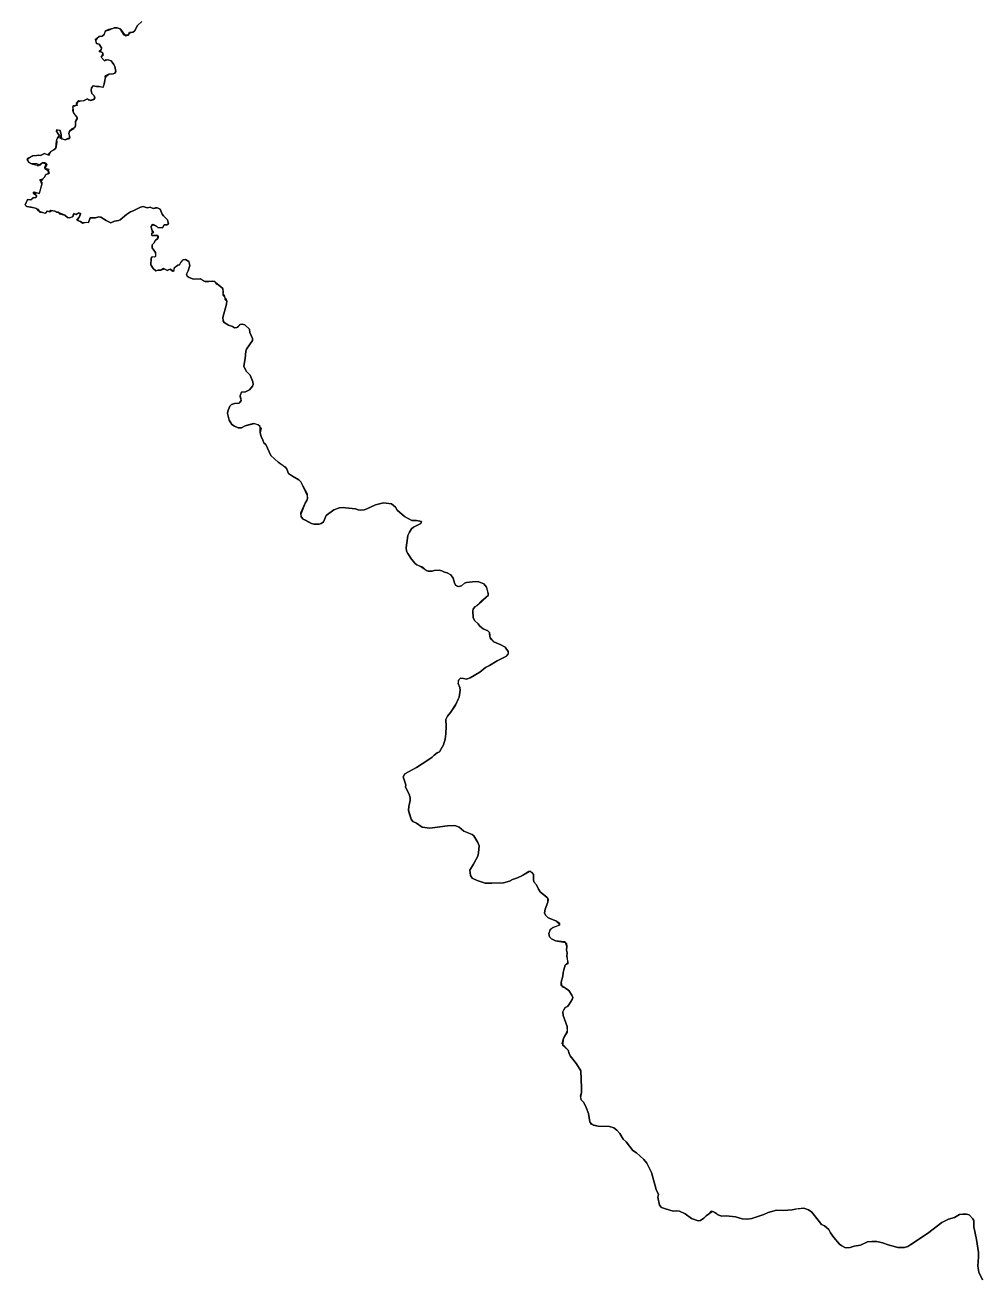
# Model space of a CAD drawing. Extents: x -74 to -34.8, y -33.8 to 5.3.
# Drawn here: x -47.071 to -46.018, y -10.249 to -8.863 of the extents above; entities that cross this region are included whole.
import ezdxf

# ---------------------------------------------------------------- set-up
doc = ezdxf.new("R2010")
doc.units = 0
doc.header["$LTSCALE"] = 2
doc.layers.add('UFEBRASIL', color=7, linetype='Continuous')

msp = doc.modelspace()

# ---------------------------------------------------------------- linework, layer by layer
at = {"layer": 'UFEBRASIL'}
for points in [[(-46.9416, -8.8595), (-46.9464, -8.8639), (-46.9497, -8.8702), (-46.9516, -8.8711), (-46.9555, -8.8729), (-46.9569, -8.8745), (-46.9612, -8.8744), (-46.9656, -8.8677), (-46.9688, -8.8665), (-46.9721, -8.8666), (-46.9779, -8.869), (-46.9824, -8.8704), (-46.9831, -8.8739), (-46.9853, -8.8755), (-46.9893, -8.8761), (-46.9901, -8.8771), (-46.9928, -8.8806), (-46.9918, -8.8836), (-46.9887, -8.8845), (-46.9861, -8.8884), (-46.9865, -8.8908), (-46.9889, -8.8926), (-46.986, -8.8929), (-46.9842, -8.8967), (-46.9864, -8.8987), (-46.9828, -8.9029), (-46.9791, -8.9013), (-46.9756, -8.903), (-46.9726, -8.9069), (-46.9713, -8.9092), (-46.9703, -8.9145), (-46.9714, -8.9164), (-46.9734, -8.9173), (-46.978, -8.9178), (-46.9824, -8.92), (-46.982, -8.9223), (-46.9827, -8.9247), (-46.9832, -8.9282), (-46.9848, -8.9324), (-46.9888, -8.9312), (-46.9917, -8.9313), (-46.9953, -8.9306), (-46.9971, -8.9326), (-46.9976, -8.9357), (-46.9969, -8.9389), (-46.9944, -8.9415), (-46.9936, -8.9436), (-46.9947, -8.9455), (-46.9999, -8.9466), (-47.0016, -8.9447), (-47.0059, -8.947), (-47.0122, -8.9482), (-47.0135, -8.9507), (-47.013, -8.9523), (-47.0174, -8.9526), (-47.0181, -8.954), (-47.0173, -8.9566), (-47.0176, -8.9589), (-47.0166, -8.9612), (-47.0131, -8.9657), (-47.0132, -8.9668), (-47.0149, -8.9699), (-47.0154, -8.9763), (-47.0186, -8.978), (-47.0216, -8.9805), (-47.0221, -8.9832), (-47.0216, -8.9886), (-47.0233, -8.9886), (-47.0264, -8.9901), (-47.0305, -8.9891), (-47.0318, -8.9884), (-47.0307, -8.9845), (-47.0318, -8.9799), (-47.0357, -8.9789), (-47.0355, -8.9818), (-47.0324, -8.9863), (-47.0359, -8.9898), (-47.0355, -8.9929), (-47.0366, -8.9995), (-47.0389, -9.001), (-47.0421, -9.003), (-47.0457, -9.0068), (-47.0492, -9.0052), (-47.0535, -9.0075), (-47.0558, -9.007), (-47.058, -9.0075), (-47.0621, -9.0077), (-47.0685, -9.012), (-47.0668, -9.0149), (-47.0622, -9.0169), (-47.0573, -9.0181), (-47.0565, -9.0189), (-47.0534, -9.0178), (-47.0513, -9.0155), (-47.0473, -9.0166), (-47.0467, -9.0178), (-47.0488, -9.0218), (-47.0476, -9.0225), (-47.0448, -9.0245), (-47.0453, -9.0255), (-47.0435, -9.0265), (-47.0454, -9.0276), (-47.0484, -9.029), (-47.0488, -9.0311), (-47.051, -9.033), (-47.0533, -9.0356), (-47.0521, -9.0367), (-47.052, -9.0389), (-47.055, -9.0492), (-47.056, -9.0494), (-47.0617, -9.0481), (-47.0616, -9.0491), (-47.058, -9.0514), (-47.0588, -9.054), (-47.0621, -9.0542), (-47.0641, -9.0565), (-47.068, -9.056), (-47.0704, -9.0614), (-47.0706, -9.062), (-47.0687, -9.0639), (-47.0625, -9.0649), (-47.0612, -9.0647), (-47.056, -9.0665), (-47.0543, -9.07), (-47.0514, -9.0702), (-47.0475, -9.071), (-47.0457, -9.0685), (-47.0433, -9.0696), (-47.0411, -9.0682), (-47.0376, -9.0688), (-47.0344, -9.0695), (-47.0326, -9.072), (-47.0265, -9.0733), (-47.0236, -9.076), (-47.0212, -9.0761), (-47.0173, -9.0744), (-47.0176, -9.0733), (-47.0169, -9.0714), (-47.0143, -9.0724), (-47.0115, -9.0706), (-47.0094, -9.0715), (-47.0094, -9.0724), (-47.0104, -9.0747), (-47.0131, -9.079), (-47.0116, -9.0797), (-47.0094, -9.0802), (-47.0073, -9.0822), (-47.0026, -9.0811), (-47.0004, -9.0815), (-46.9987, -9.0764), (-46.9929, -9.0762), (-46.9893, -9.0752), (-46.9871, -9.0755), (-46.9811, -9.0793), (-46.9759, -9.0817), (-46.9718, -9.0799), (-46.9675, -9.0793), (-46.9656, -9.0786), (-46.9585, -9.0724), (-46.9542, -9.0695), (-46.9511, -9.0685), (-46.943, -9.0645), (-46.9403, -9.0637), (-46.9358, -9.0651), (-46.9324, -9.0644), (-46.9292, -9.0658), (-46.9249, -9.0651), (-46.9233, -9.0657), (-46.9216, -9.0668), (-46.9191, -9.0723), (-46.9178, -9.0742), (-46.9134, -9.0786), (-46.9121, -9.0827), (-46.9139, -9.0839), (-46.9169, -9.0841), (-46.919, -9.0872), (-46.9239, -9.0868), (-46.9254, -9.0853), (-46.9306, -9.0839), (-46.9315, -9.0859), (-46.931, -9.0885), (-46.9302, -9.0928), (-46.9309, -9.0937), (-46.9306, -9.0957), (-46.9238, -9.0962), (-46.9236, -9.0979), (-46.9249, -9.0998), (-46.9267, -9.1008), (-46.9283, -9.1041), (-46.9303, -9.106), (-46.9301, -9.1095), (-46.9265, -9.1146), (-46.9267, -9.1191), (-46.9276, -9.1198), (-46.9301, -9.1193), (-46.9315, -9.1208), (-46.9318, -9.1281), (-46.9292, -9.1323), (-46.9263, -9.1349), (-46.9237, -9.1339), (-46.9208, -9.1339), (-46.9166, -9.1324), (-46.9134, -9.1343), (-46.9123, -9.1334), (-46.9103, -9.1328), (-46.9079, -9.1351), (-46.906, -9.1343), (-46.9056, -9.1311), (-46.9019, -9.1286), (-46.9, -9.128), (-46.8987, -9.1255), (-46.896, -9.1225), (-46.8936, -9.1223), (-46.8899, -9.1244), (-46.8888, -9.1287), (-46.8904, -9.1347), (-46.8923, -9.1383), (-46.8917, -9.1405), (-46.8893, -9.1423), (-46.8846, -9.1439), (-46.8774, -9.1437), (-46.871, -9.147), (-46.864, -9.1461), (-46.8611, -9.1464), (-46.8597, -9.1491), (-46.8566, -9.1507), (-46.8524, -9.1544), (-46.8518, -9.1589), (-46.8524, -9.1599), (-46.8505, -9.1629), (-46.85, -9.166), (-46.8478, -9.168), (-46.8482, -9.1715), (-46.8524, -9.1861), (-46.8519, -9.19), (-46.8507, -9.1918), (-46.8461, -9.1949), (-46.8417, -9.1962), (-46.8393, -9.1976), (-46.8356, -9.1968), (-46.8331, -9.1941), (-46.831, -9.1935), (-46.8278, -9.1943), (-46.8228, -9.199), (-46.8223, -9.2029), (-46.8194, -9.2094), (-46.8196, -9.2116), (-46.8261, -9.2212), (-46.8269, -9.2233), (-46.8276, -9.2317), (-46.8289, -9.2401), (-46.8264, -9.2454), (-46.8222, -9.2499), (-46.8191, -9.2574), (-46.8189, -9.2601), (-46.8196, -9.2621), (-46.8228, -9.2663), (-46.8273, -9.2682), (-46.8318, -9.2687), (-46.8332, -9.272), (-46.8334, -9.2735), (-46.8319, -9.2778), (-46.8327, -9.2796), (-46.8343, -9.2809), (-46.8394, -9.2814), (-46.8425, -9.2825), (-46.8446, -9.2842), (-46.8467, -9.2898), (-46.8471, -9.2924), (-46.8451, -9.2998), (-46.8423, -9.3044), (-46.8395, -9.3063), (-46.8353, -9.3082), (-46.8316, -9.308), (-46.8275, -9.3059), (-46.8173, -9.3034), (-46.8133, -9.3048), (-46.8101, -9.3085), (-46.811, -9.3135), (-46.8098, -9.3178), (-46.8081, -9.3217), (-46.8071, -9.325), (-46.8047, -9.3266), (-46.7992, -9.3388), (-46.7913, -9.3459), (-46.7833, -9.3511), (-46.7817, -9.3538), (-46.7797, -9.3585), (-46.7754, -9.3616), (-46.7683, -9.3655), (-46.7663, -9.3677), (-46.759, -9.3828), (-46.7589, -9.3861), (-46.7596, -9.3885), (-46.7613, -9.3911), (-46.7662, -9.4033), (-46.7657, -9.4063), (-46.7634, -9.409), (-46.7543, -9.4138), (-46.7516, -9.4146), (-46.746, -9.4144), (-46.7436, -9.4136), (-46.741, -9.412), (-46.738, -9.4049), (-46.7298, -9.3986), (-46.7233, -9.3964), (-46.7192, -9.396), (-46.7169, -9.3966), (-46.7058, -9.3976), (-46.703, -9.3987), (-46.7002, -9.399), (-46.6962, -9.3986), (-46.694, -9.398), (-46.6836, -9.393), (-46.6749, -9.3908), (-46.666, -9.3919), (-46.6617, -9.3958), (-46.6598, -9.399), (-46.6516, -9.4061), (-46.6435, -9.4103), (-46.6383, -9.4104), (-46.6328, -9.4116), (-46.6338, -9.4138), (-46.6419, -9.4177), (-46.6438, -9.4196), (-46.6462, -9.4232), (-46.6479, -9.4271), (-46.6498, -9.4405), (-46.6496, -9.4441), (-46.6481, -9.447), (-46.6438, -9.453), (-46.64, -9.4577), (-46.6379, -9.4594), (-46.6319, -9.4616), (-46.6276, -9.4657), (-46.6254, -9.4664), (-46.6213, -9.4663), (-46.6188, -9.4656), (-46.6135, -9.4653), (-46.6105, -9.4659), (-46.6076, -9.4674), (-46.6045, -9.4683), (-46.6005, -9.4705), (-46.598, -9.4741), (-46.5966, -9.4792), (-46.5954, -9.4819), (-46.5912, -9.4834), (-46.5888, -9.4824), (-46.5855, -9.4797), (-46.5832, -9.479), (-46.5733, -9.4778), (-46.5695, -9.4781), (-46.564, -9.4804), (-46.561, -9.484), (-46.5592, -9.493), (-46.5599, -9.494), (-46.5672, -9.5005), (-46.5714, -9.5043), (-46.5742, -9.5059), (-46.5758, -9.5083), (-46.5761, -9.5106), (-46.5757, -9.5175), (-46.5745, -9.5207), (-46.5703, -9.5245), (-46.5685, -9.5271), (-46.5648, -9.53), (-46.5598, -9.5324), (-46.558, -9.5342), (-46.557, -9.5408), (-46.553, -9.5443), (-46.5454, -9.5475), (-46.5405, -9.5502), (-46.5373, -9.5551), (-46.5375, -9.5587), (-46.5392, -9.5601), (-46.5495, -9.5654), (-46.5577, -9.5705), (-46.5623, -9.5727), (-46.5685, -9.5778), (-46.5793, -9.5841), (-46.5831, -9.5856), (-46.5864, -9.5848), (-46.5898, -9.5845), (-46.5924, -9.5872), (-46.5925, -9.5905), (-46.5905, -9.5947), (-46.5903, -9.5976), (-46.5913, -9.6053), (-46.5925, -9.6077), (-46.5955, -9.6142), (-46.6008, -9.6223), (-46.6041, -9.6264), (-46.6061, -9.6302), (-46.6057, -9.6379), (-46.6059, -9.6458), (-46.6069, -9.6519), (-46.6088, -9.6582), (-46.6131, -9.6658), (-46.6156, -9.667), (-46.6189, -9.6694), (-46.6212, -9.6718), (-46.6258, -9.6751), (-46.6383, -9.683), (-46.6512, -9.69), (-46.6533, -9.6934), (-46.6503, -9.7022), (-46.6504, -9.7045), (-46.6496, -9.707), (-46.6465, -9.7125), (-46.6456, -9.7166), (-46.6453, -9.7197), (-46.647, -9.7263), (-46.6474, -9.7304), (-46.6444, -9.7403), (-46.6423, -9.7427), (-46.6386, -9.7446), (-46.6322, -9.7489), (-46.6237, -9.7502), (-46.6041, -9.7474), (-46.5961, -9.7473), (-46.5915, -9.7489), (-46.5861, -9.7534), (-46.5768, -9.7569), (-46.5751, -9.7586), (-46.5707, -9.7659), (-46.5693, -9.7697), (-46.57, -9.7775), (-46.5708, -9.7811), (-46.5754, -9.7899), (-46.5797, -9.7963), (-46.5787, -9.8022), (-46.577, -9.8052), (-46.5716, -9.808), (-46.5625, -9.8107), (-46.5551, -9.8109), (-46.5424, -9.8103), (-46.5358, -9.8086), (-46.5326, -9.8068), (-46.5271, -9.805), (-46.5214, -9.8022), (-46.5129, -9.7975), (-46.5114, -9.7987), (-46.5094, -9.8014), (-46.5094, -9.8068), (-46.5089, -9.8093), (-46.5058, -9.8125), (-46.5038, -9.8173), (-46.502, -9.8202), (-46.4936, -9.8274), (-46.4932, -9.829), (-46.4936, -9.8317), (-46.4963, -9.8394), (-46.4971, -9.8437), (-46.4961, -9.846), (-46.493, -9.8492), (-46.4845, -9.8525), (-46.4803, -9.8569), (-46.4813, -9.8577), (-46.4875, -9.8596), (-46.4911, -9.8627), (-46.4923, -9.8664), (-46.4916, -9.8701), (-46.4895, -9.8724), (-46.485, -9.8745), (-46.4741, -9.8762), (-46.4729, -9.8774), (-46.4725, -9.8809), (-46.4728, -9.8847), (-46.4722, -9.8876), (-46.4725, -9.8914), (-46.4712, -9.8997), (-46.4742, -9.9014), (-46.4757, -9.9065), (-46.4765, -9.9096), (-46.4769, -9.9134), (-46.4788, -9.9201), (-46.4779, -9.925), (-46.4739, -9.9267), (-46.4702, -9.9295), (-46.4669, -9.9344), (-46.4657, -9.9371), (-46.4664, -9.9393), (-46.4703, -9.9452), (-46.4717, -9.9468), (-46.4752, -9.9487), (-46.477, -9.9527), (-46.4766, -9.957), (-46.4722, -9.9689), (-46.4722, -9.9755), (-46.4761, -9.982), (-46.4773, -9.9898), (-46.4711, -9.9951), (-46.47, -9.999), (-46.4686, -10.0015), (-46.4616, -10.0102), (-46.4571, -10.018), (-46.4563, -10.0369), (-46.4563, -10.0421), (-46.4574, -10.0473), (-46.4565, -10.0499), (-46.4536, -10.053), (-46.451, -10.0586), (-46.4484, -10.0653), (-46.4469, -10.0744), (-46.4434, -10.0781), (-46.438, -10.0791), (-46.4254, -10.0794), (-46.4207, -10.0809), (-46.4174, -10.0836), (-46.4141, -10.0872), (-46.4101, -10.0933), (-46.407, -10.0963), (-46.3997, -10.1058), (-46.3955, -10.1086), (-46.3876, -10.1159), (-46.384, -10.1201), (-46.379, -10.1301), (-46.374, -10.1492), (-46.3712, -10.1547), (-46.3719, -10.1575), (-46.3701, -10.1662), (-46.3679, -10.1688), (-46.3634, -10.1705), (-46.355, -10.1728), (-46.351, -10.1727), (-46.3482, -10.1731), (-46.3418, -10.176), (-46.3347, -10.1811), (-46.3275, -10.1837), (-46.3248, -10.1832), (-46.3211, -10.1807), (-46.3188, -10.1781), (-46.3159, -10.1763), (-46.3116, -10.1729), (-46.3079, -10.1748), (-46.3056, -10.1771), (-46.3014, -10.1783), (-46.2967, -10.1781), (-46.2863, -10.1792), (-46.2789, -10.1813), (-46.273, -10.1816), (-46.2683, -10.1812), (-46.2548, -10.1765), (-46.2501, -10.1745), (-46.2408, -10.1719), (-46.2331, -10.1723), (-46.2236, -10.1714), (-46.2189, -10.1702), (-46.2109, -10.1697), (-46.2056, -10.1713), (-46.202, -10.174), (-46.1949, -10.183), (-46.1912, -10.1876), (-46.188, -10.1893), (-46.1832, -10.1931), (-46.1812, -10.1969), (-46.1775, -10.2021), (-46.1715, -10.2092), (-46.169, -10.2114), (-46.1657, -10.2131), (-46.1633, -10.2136), (-46.1598, -10.213), (-46.1551, -10.2115), (-46.1481, -10.2105), (-46.1404, -10.2068), (-46.1359, -10.2064), (-46.1303, -10.2065), (-46.124, -10.2079), (-46.1178, -10.2101), (-46.1136, -10.2114), (-46.1071, -10.2129), (-46.0997, -10.2129), (-46.0961, -10.2118), (-46.0928, -10.2099), (-46.0743, -10.1976), (-46.0584, -10.1856), (-46.0509, -10.1817), (-46.0444, -10.18), (-46.039, -10.1767), (-46.0353, -10.1761), (-46.0312, -10.1761), (-46.0283, -10.1769), (-46.0241, -10.1815), (-46.0232, -10.1834), (-46.0231, -10.1903), (-46.0201, -10.2043), (-46.0181, -10.2187), (-46.0179, -10.2234), (-46.0186, -10.2336), (-46.0177, -10.2404), (-46.0137, -10.2488)], [(-46.0137, -10.2488), (-46.0177, -10.2404), (-46.0186, -10.2336), (-46.0179, -10.2234), (-46.0181, -10.2187), (-46.0201, -10.2043), (-46.0231, -10.1903), (-46.0232, -10.1834), (-46.0241, -10.1815), (-46.0283, -10.1769), (-46.0312, -10.1761), (-46.0353, -10.1761), (-46.039, -10.1767), (-46.0444, -10.18), (-46.0509, -10.1817), (-46.0584, -10.1856), (-46.0743, -10.1976), (-46.0928, -10.2099), (-46.0961, -10.2118), (-46.0997, -10.2129), (-46.1071, -10.2129), (-46.1136, -10.2114), (-46.1178, -10.2101), (-46.124, -10.2079), (-46.127, -10.2072), (-46.1303, -10.2065), (-46.1359, -10.2064), (-46.1404, -10.2068), (-46.1481, -10.2105), (-46.1551, -10.2115), (-46.1598, -10.213), (-46.1633, -10.2136), (-46.1657, -10.2131), (-46.169, -10.2114), (-46.1715, -10.2092), (-46.1775, -10.2021), (-46.1812, -10.1969), (-46.1832, -10.1931), (-46.188, -10.1893), (-46.1912, -10.1876), (-46.1949, -10.183), (-46.202, -10.174), (-46.2056, -10.1713), (-46.2109, -10.1697), (-46.22, -10.1708), (-46.2236, -10.1714), (-46.2331, -10.1723), (-46.2408, -10.1719), (-46.2501, -10.1745), (-46.2548, -10.1765), (-46.2683, -10.1812), (-46.273, -10.1816), (-46.2789, -10.1813), (-46.2863, -10.1792), (-46.2967, -10.1781), (-46.3014, -10.1783), (-46.3056, -10.1771), (-46.3094, -10.1744), (-46.3131, -10.1728), (-46.3159, -10.1763), (-46.3188, -10.1781), (-46.3211, -10.1807), (-46.3248, -10.1832), (-46.3275, -10.1837), (-46.3347, -10.1811), (-46.3418, -10.176), (-46.3482, -10.1731), (-46.351, -10.1727), (-46.355, -10.1728), (-46.3634, -10.1705), (-46.3679, -10.1688), (-46.3701, -10.1662), (-46.3719, -10.1575), (-46.3712, -10.1547), (-46.374, -10.1492), (-46.379, -10.1301), (-46.384, -10.1201), (-46.3876, -10.1159), (-46.3955, -10.1086), (-46.3997, -10.1058), (-46.407, -10.0963), (-46.4101, -10.0933), (-46.4141, -10.0872), (-46.4174, -10.0836), (-46.4207, -10.0809), (-46.4254, -10.0794), (-46.438, -10.0791), (-46.4452, -10.0774), (-46.4469, -10.0744), (-46.4484, -10.0653), (-46.451, -10.0586), (-46.4536, -10.053), (-46.4565, -10.0499), (-46.4574, -10.0457), (-46.4563, -10.0421), (-46.4563, -10.0369), (-46.4571, -10.018), (-46.4616, -10.0102), (-46.4686, -10.0015), (-46.47, -9.999), (-46.4711, -9.9951), (-46.4776, -9.9883), (-46.4761, -9.982), (-46.4719, -9.9737), (-46.4722, -9.9689), (-46.4766, -9.957), (-46.477, -9.9527), (-46.4741, -9.9477), (-46.4717, -9.9468), (-46.4703, -9.9452), (-46.4664, -9.9393), (-46.4657, -9.9371), (-46.4669, -9.9344), (-46.4702, -9.9295), (-46.4739, -9.9267), (-46.4786, -9.9239), (-46.4788, -9.9201), (-46.4769, -9.9134), (-46.4764, -9.9093), (-46.4757, -9.9065), (-46.4742, -9.9014), (-46.4708, -9.898), (-46.4725, -9.8914), (-46.4722, -9.8876), (-46.4728, -9.8847), (-46.4725, -9.8809), (-46.4741, -9.8762), (-46.4752, -9.8757), (-46.485, -9.8745), (-46.4895, -9.8724), (-46.4916, -9.8701), (-46.4923, -9.8664), (-46.4901, -9.8612), (-46.4875, -9.8596), (-46.4803, -9.8569), (-46.4803, -9.8553), (-46.4845, -9.8525), (-46.493, -9.8492), (-46.4961, -9.846), (-46.4971, -9.8437), (-46.4963, -9.8394), (-46.4936, -9.8317), (-46.4936, -9.8274), (-46.4945, -9.8262), (-46.502, -9.8202), (-46.5038, -9.8173), (-46.5058, -9.8125), (-46.5089, -9.8093), (-46.5094, -9.8068), (-46.5094, -9.8014), (-46.5129, -9.7975), (-46.5143, -9.7978), (-46.5214, -9.8022), (-46.5271, -9.805), (-46.5326, -9.8068), (-46.5358, -9.8086), (-46.5424, -9.8103), (-46.5551, -9.8109), (-46.5625, -9.8107), (-46.5716, -9.808), (-46.577, -9.8052), (-46.5787, -9.8022), (-46.5797, -9.7963), (-46.5754, -9.7899), (-46.5708, -9.7811), (-46.57, -9.7775), (-46.5693, -9.7697), (-46.5707, -9.7659), (-46.5751, -9.7586), (-46.5768, -9.7569), (-46.5861, -9.7534), (-46.5915, -9.7489), (-46.5961, -9.7473), (-46.6041, -9.7474), (-46.6237, -9.7502), (-46.6322, -9.7489), (-46.6386, -9.7446), (-46.6423, -9.7427), (-46.6444, -9.7403), (-46.6464, -9.7337), (-46.6474, -9.7304), (-46.647, -9.7263), (-46.6453, -9.7197), (-46.6456, -9.7166), (-46.6465, -9.7125), (-46.6496, -9.707), (-46.6504, -9.7045), (-46.6503, -9.7022), (-46.6533, -9.6934), (-46.6512, -9.69), (-46.6383, -9.683), (-46.6258, -9.6751), (-46.6212, -9.6718), (-46.6189, -9.6694), (-46.6156, -9.667), (-46.6131, -9.6658), (-46.6088, -9.6582), (-46.6069, -9.6519), (-46.6059, -9.6458), (-46.6057, -9.6379), (-46.6061, -9.6302), (-46.6041, -9.6264), (-46.6008, -9.6223), (-46.5948, -9.6127), (-46.5925, -9.6077), (-46.5913, -9.6053), (-46.5903, -9.5976), (-46.5905, -9.5947), (-46.5925, -9.5905), (-46.5915, -9.586), (-46.5898, -9.5845), (-46.5864, -9.5848), (-46.5831, -9.5856), (-46.5793, -9.5841), (-46.5685, -9.5778), (-46.5623, -9.5727), (-46.5577, -9.5705), (-46.5495, -9.5654), (-46.5392, -9.5601), (-46.5368, -9.5571), (-46.5373, -9.5551), (-46.5405, -9.5502), (-46.5454, -9.5475), (-46.553, -9.5443), (-46.5573, -9.539), (-46.558, -9.5342), (-46.5598, -9.5324), (-46.5648, -9.53), (-46.5685, -9.5271), (-46.5703, -9.5245), (-46.5745, -9.5207), (-46.5757, -9.5175), (-46.5761, -9.5106), (-46.5758, -9.5083), (-46.5742, -9.5059), (-46.5714, -9.5043), (-46.5662, -9.4988), (-46.5592, -9.493), (-46.5589, -9.4912), (-46.561, -9.484), (-46.564, -9.4804), (-46.5695, -9.4781), (-46.5733, -9.4778), (-46.5832, -9.479), (-46.5855, -9.4797), (-46.5888, -9.4824), (-46.5927, -9.4835), (-46.5954, -9.4819), (-46.5966, -9.4792), (-46.598, -9.4741), (-46.6005, -9.4705), (-46.6045, -9.4683), (-46.6076, -9.4674), (-46.6105, -9.4659), (-46.6135, -9.4653), (-46.6188, -9.4656), (-46.6213, -9.4663), (-46.6254, -9.4664), (-46.6276, -9.4657), (-46.6335, -9.4614), (-46.6379, -9.4594), (-46.64, -9.4577), (-46.6438, -9.453), (-46.6481, -9.447), (-46.6496, -9.4441), (-46.6498, -9.4405), (-46.6479, -9.4271), (-46.6462, -9.4232), (-46.6438, -9.4196), (-46.6419, -9.4177), (-46.6338, -9.4138), (-46.6328, -9.4116), (-46.6383, -9.4104), (-46.6435, -9.4103), (-46.6516, -9.4061), (-46.6598, -9.399), (-46.6617, -9.3958), (-46.666, -9.3919), (-46.6749, -9.3908), (-46.6836, -9.393), (-46.694, -9.398), (-46.6962, -9.3986), (-46.7002, -9.399), (-46.703, -9.3987), (-46.7058, -9.3976), (-46.7169, -9.3966), (-46.7192, -9.396), (-46.7233, -9.3964), (-46.7298, -9.3986), (-46.738, -9.4049), (-46.741, -9.412), (-46.7436, -9.4136), (-46.746, -9.4144), (-46.7516, -9.4146), (-46.7543, -9.4138), (-46.7611, -9.4102), (-46.7634, -9.409), (-46.7657, -9.4063), (-46.766, -9.4019), (-46.7613, -9.3911), (-46.7596, -9.3885), (-46.7589, -9.3861), (-46.7587, -9.3812), (-46.7663, -9.3677), (-46.7683, -9.3655), (-46.7754, -9.3616), (-46.7797, -9.3585), (-46.7817, -9.3538), (-46.784, -9.351), (-46.7913, -9.3459), (-46.7992, -9.3388), (-46.8047, -9.3266), (-46.8069, -9.3246), (-46.8081, -9.3217), (-46.8098, -9.3178), (-46.811, -9.3135), (-46.8111, -9.3067), (-46.8133, -9.3048), (-46.8188, -9.3034), (-46.8275, -9.3059), (-46.8316, -9.308), (-46.8353, -9.3082), (-46.8395, -9.3063), (-46.8423, -9.3044), (-46.8451, -9.2998), (-46.8471, -9.2924), (-46.8467, -9.2898), (-46.8446, -9.2842), (-46.8425, -9.2825), (-46.8394, -9.2814), (-46.8343, -9.2809), (-46.8319, -9.2778), (-46.8319, -9.2761), (-46.8332, -9.272), (-46.8324, -9.2713), (-46.8318, -9.2687), (-46.8273, -9.2682), (-46.8228, -9.2663), (-46.8196, -9.2621), (-46.8189, -9.2601), (-46.8191, -9.2574), (-46.8222, -9.2499), (-46.8264, -9.2454), (-46.8289, -9.2401), (-46.8276, -9.2317), (-46.8269, -9.2233), (-46.8261, -9.2212), (-46.8196, -9.2116), (-46.8194, -9.2094), (-46.8223, -9.2029), (-46.8228, -9.199), (-46.8278, -9.1943), (-46.831, -9.1935), (-46.8331, -9.1941), (-46.8373, -9.1977), (-46.8393, -9.1976), (-46.8417, -9.1962), (-46.8461, -9.1949), (-46.8507, -9.1918), (-46.8519, -9.19), (-46.8524, -9.1861), (-46.8482, -9.1715), (-46.8478, -9.168), (-46.8487, -9.1657), (-46.852, -9.162), (-46.8518, -9.1589), (-46.8519, -9.1574), (-46.8524, -9.1544), (-46.8566, -9.1507), (-46.8599, -9.1481), (-46.8611, -9.1464), (-46.864, -9.1461), (-46.8726, -9.1467), (-46.8774, -9.1437), (-46.8846, -9.1439), (-46.8893, -9.1423), (-46.8917, -9.1405), (-46.8923, -9.1383), (-46.8904, -9.1347), (-46.8888, -9.1287), (-46.8899, -9.1244), (-46.8936, -9.1223), (-46.896, -9.1225), (-46.8988, -9.1257), (-46.9, -9.128), (-46.9019, -9.1286), (-46.9063, -9.1322), (-46.9067, -9.1355), (-46.9084, -9.1342), (-46.9103, -9.1328), (-46.9134, -9.1343), (-46.9146, -9.134), (-46.9177, -9.1321), (-46.9208, -9.1339), (-46.9237, -9.1339), (-46.9263, -9.1349), (-46.9292, -9.1323), (-46.9318, -9.1281), (-46.9315, -9.1208), (-46.9301, -9.1193), (-46.9267, -9.1191), (-46.9262, -9.1176), (-46.9265, -9.1146), (-46.9301, -9.1095), (-46.9303, -9.106), (-46.9283, -9.1041), (-46.9267, -9.1008), (-46.9249, -9.0998), (-46.9238, -9.0962), (-46.9251, -9.0953), (-46.9306, -9.0957), (-46.9302, -9.0928), (-46.9283, -9.0926), (-46.931, -9.0885), (-46.9315, -9.0859), (-46.9291, -9.0833), (-46.9254, -9.0853), (-46.9239, -9.0868), (-46.919, -9.0872), (-46.9169, -9.0841), (-46.9139, -9.0839), (-46.9121, -9.0827), (-46.9134, -9.0786), (-46.9178, -9.0742), (-46.9191, -9.0723), (-46.9216, -9.0668), (-46.9249, -9.0651), (-46.9267, -9.0651), (-46.9292, -9.0658), (-46.9324, -9.0644), (-46.9358, -9.0651), (-46.9403, -9.0637), (-46.943, -9.0645), (-46.9511, -9.0685), (-46.9542, -9.0695), (-46.9585, -9.0724), (-46.9656, -9.0786), (-46.9675, -9.0793), (-46.9718, -9.0799), (-46.9759, -9.0817), (-46.9811, -9.0793), (-46.9871, -9.0755), (-46.9893, -9.0752), (-46.9929, -9.0762), (-46.9987, -9.0764), (-47.0004, -9.0815), (-47.0041, -9.0818), (-47.0078, -9.0814), (-47.0094, -9.0802), (-47.0131, -9.079), (-47.0136, -9.0781), (-47.0104, -9.0747), (-47.0094, -9.0715), (-47.0115, -9.0706), (-47.0124, -9.0716), (-47.0143, -9.0724), (-47.0169, -9.0714), (-47.0173, -9.0744), (-47.0185, -9.0756), (-47.0212, -9.0761), (-47.0236, -9.076), (-47.0265, -9.0733), (-47.033, -9.0708), (-47.0356, -9.0703), (-47.0376, -9.0688), (-47.0423, -9.0683), (-47.0445, -9.0697), (-47.0466, -9.069), (-47.0484, -9.0713), (-47.0514, -9.0702), (-47.0554, -9.0688), (-47.0579, -9.0658), (-47.0625, -9.0649), (-47.064, -9.0645), (-47.0687, -9.0639), (-47.0704, -9.0614), (-47.0693, -9.06), (-47.068, -9.056), (-47.0641, -9.0565), (-47.0613, -9.0538), (-47.0577, -9.053), (-47.0587, -9.0503), (-47.0617, -9.0481), (-47.0604, -9.0475), (-47.055, -9.0492), (-47.0543, -9.0482), (-47.052, -9.0389), (-47.0533, -9.0356), (-47.0541, -9.0338), (-47.051, -9.033), (-47.0488, -9.0311), (-47.0477, -9.0279), (-47.0454, -9.0276), (-47.0435, -9.0265), (-47.0448, -9.0245), (-47.044, -9.0229), (-47.0488, -9.0218), (-47.0488, -9.0208), (-47.0473, -9.0166), (-47.0486, -9.0156), (-47.0513, -9.0155), (-47.0547, -9.0177), (-47.057, -9.0171), (-47.0577, -9.0166), (-47.0639, -9.0165), (-47.0668, -9.0149), (-47.0675, -9.0104), (-47.0621, -9.0077), (-47.058, -9.0075), (-47.0558, -9.007), (-47.0535, -9.0075), (-47.0492, -9.0052), (-47.044, -9.0069), (-47.0421, -9.003), (-47.0389, -9.001), (-47.0366, -8.9995), (-47.036, -8.9914), (-47.0349, -8.9884), (-47.0324, -8.9849), (-47.0361, -8.9803), (-47.0345, -8.9789), (-47.0318, -8.9799), (-47.0307, -8.9845), (-47.0305, -8.9891), (-47.0295, -8.9889), (-47.0264, -8.9901), (-47.0216, -8.9886), (-47.0209, -8.9877), (-47.0221, -8.9832), (-47.0216, -8.9805), (-47.0167, -8.9776), (-47.0147, -8.9746), (-47.0149, -8.9699), (-47.0131, -8.9657), (-47.0136, -8.9644), (-47.0166, -8.9612), (-47.0178, -8.9578), (-47.0173, -8.955), (-47.0174, -8.9526), (-47.0158, -8.953), (-47.0135, -8.9507), (-47.0137, -8.9495), (-47.0113, -8.9466), (-47.0059, -8.947), (-47.0016, -8.9447), (-46.998, -8.9467), (-46.9947, -8.9455), (-46.9936, -8.9436), (-46.9944, -8.9415), (-46.9969, -8.9389), (-46.9976, -8.9357), (-46.9971, -8.9326), (-46.9953, -8.9306), (-46.9917, -8.9313), (-46.9888, -8.9312), (-46.9839, -8.9319), (-46.9832, -8.9282), (-46.9827, -8.9247), (-46.982, -8.9223), (-46.9805, -8.9197), (-46.978, -8.9178), (-46.9734, -8.9173), (-46.9714, -8.9164), (-46.9703, -8.9145), (-46.9713, -8.9092), (-46.9726, -8.9069), (-46.9756, -8.903), (-46.9809, -8.9017), (-46.9828, -8.9029), (-46.9864, -8.8987), (-46.9841, -8.8949), (-46.9864, -8.8932), (-46.9889, -8.8926), (-46.9865, -8.8908), (-46.9861, -8.8884), (-46.9887, -8.8845), (-46.9918, -8.8836), (-46.9929, -8.8789), (-46.9893, -8.8761), (-46.988, -8.8762), (-46.9853, -8.8755), (-46.9831, -8.8739), (-46.9813, -8.8694), (-46.9781, -8.8678), (-46.9721, -8.8666), (-46.9688, -8.8665), (-46.9656, -8.8677), (-46.9597, -8.8754), (-46.9569, -8.8745), (-46.9552, -8.8714), (-46.9516, -8.8711), (-46.9497, -8.8702), (-46.9464, -8.8639), (-46.9416, -8.8595)]]:
    msp.add_lwpolyline(points, dxfattribs=at)

doc.saveas('drawing.dxf')
